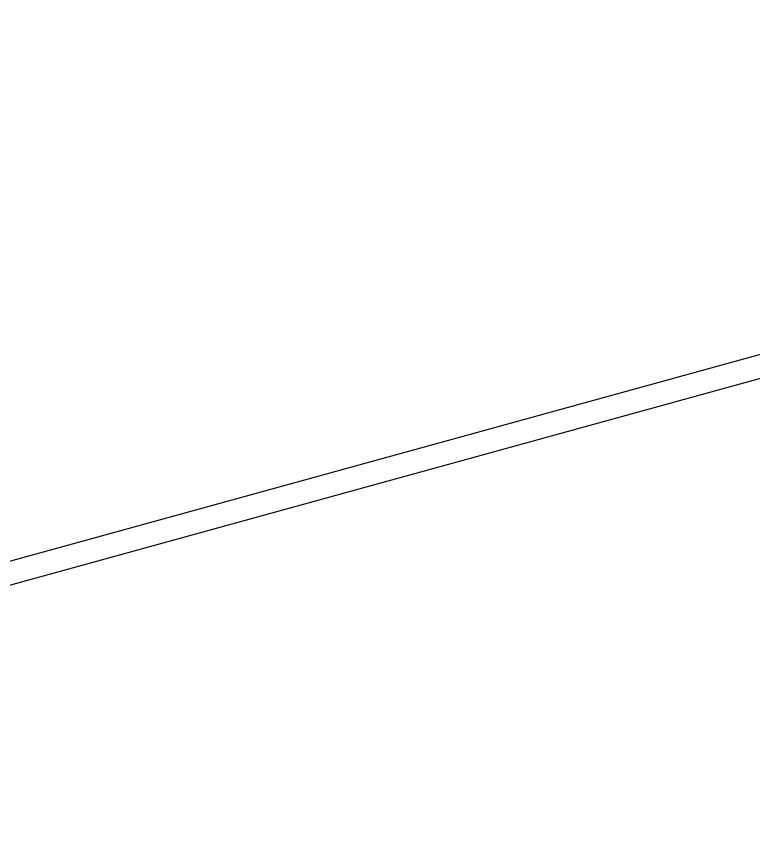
# Model space of a CAD drawing. Header units: millimetres. Extents: x -4562 to 17216, y -5211 to 6025.
# Drawn here: x -2038.8 to -1656.7, y -2800 to -2381.1 of the extents above; entities that cross this region are included whole.
import ezdxf
from ezdxf.lldxf.tags import DXFTag

# ---------------------------------------------------------------- set-up
doc = ezdxf.new("R2010")
doc.units = ezdxf.units.MM
doc.layers.add('VV', color=4, linetype='PHANTOM')
doc.layers.add('도면층7', color=7, linetype='Continuous')
tags = doc.linetypes.add('PHANTOM', pattern=[17.5, 10, -1.5, 1.5, -1.5, 1.5, -1.5]).pattern_tags.tags
tags[14:15] = [DXFTag(74, 4), DXFTag(75, 0), DXFTag(340, '0'), DXFTag(46, 1.0), DXFTag(50, 0.0), DXFTag(44, 0.0), DXFTag(45, 0.0)]
tags[12:13] = [DXFTag(74, 4), DXFTag(75, 0), DXFTag(340, '0'), DXFTag(46, 1.0), DXFTag(50, 0.0), DXFTag(44, 0.0), DXFTag(45, 0.0)]
tags[10:11] = [DXFTag(74, 4), DXFTag(75, 0), DXFTag(340, '0'), DXFTag(46, 1.0), DXFTag(50, 0.0), DXFTag(44, 0.0), DXFTag(45, 0.0)]
tags[8:9] = [DXFTag(74, 4), DXFTag(75, 0), DXFTag(340, '0'), DXFTag(46, 1.0), DXFTag(50, 0.0), DXFTag(44, 0.0), DXFTag(45, 0.0)]
tags[6:7] = [DXFTag(74, 4), DXFTag(75, 0), DXFTag(340, '0'), DXFTag(46, 1.0), DXFTag(50, 0.0), DXFTag(44, 0.0), DXFTag(45, 0.0)]
tags[4:5] = [DXFTag(74, 4), DXFTag(75, 0), DXFTag(340, '0'), DXFTag(46, 1.0), DXFTag(50, 0.0), DXFTag(44, 0.0), DXFTag(45, 0.0)]

msp = doc.modelspace()

# ---------------------------------------------------------------- linework, layer by layer
at = {"layer": 'VV', "color": 4, "linetype": 'PHANTOM'}
for p, q in [((-2169.494, -2698.417), (-1326.044, -2466.092)), ((-2163.251, -2709.144), (-1310.661, -2474.302))]:
    msp.add_line(p, q, dxfattribs=at)
at = {"layer": '도면층7', "color": 136, "lineweight": 0}
msp.add_circle((0, 0), 2800, dxfattribs=at)

doc.saveas('drawing.dxf')
